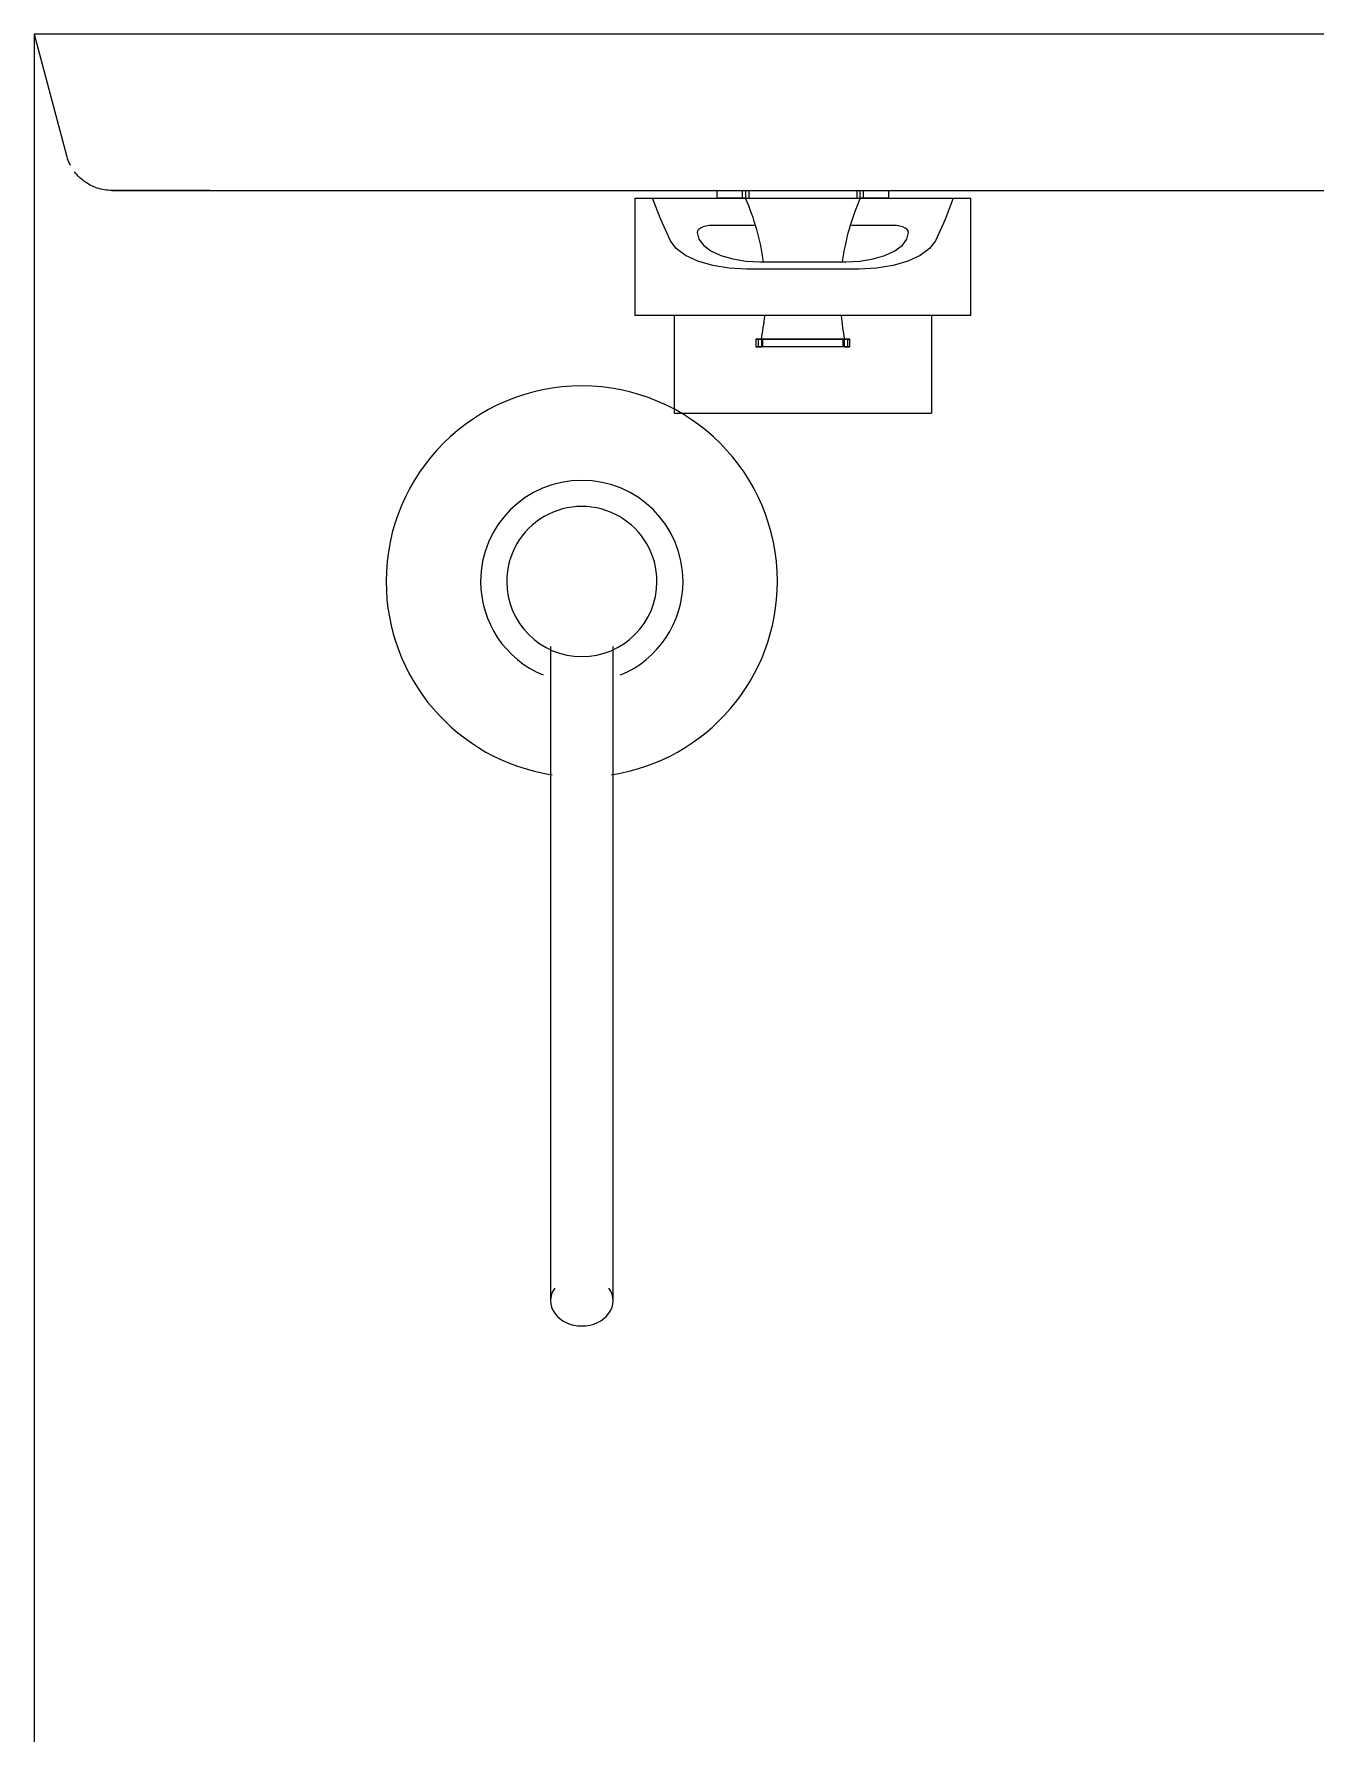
# Model space of a CAD drawing. Header units: metres. Extents: x -227.9 to -141.2, y 39.1 to 91.1.
# Drawn here: x -159.8276 to -159.6637, y 60.7696 to 60.987 of the extents above; entities that cross this region are included whole.
import ezdxf

# ---------------------------------------------------------------- set-up
doc = ezdxf.new("R2010")
doc.units = ezdxf.units.M
doc.layers.add('Q-SPCQ', color=7, linetype='Continuous', lineweight=5)

msp = doc.modelspace()

# ---------------------------------------------------------------- linework, layer by layer
at = {"layer": 'Q-SPCQ', "color": 9, "lineweight": 9, "true_color": 0xc0c0c0}
for p, q in [((-159.8275504613094, 60.98697673340614), (-159.8275504613094, 60.68366171564408)), ((-159.8275504613094, 60.98697673340614), (-159.8233830704906, 60.97142381913549)), ((-159.7942171279759, 60.98697673340609), (-159.8275504613093, 60.98697673340609)), ((-159.4608837946426, 60.98697673340609), (-159.7942171279759, 60.98697673340609)), ((-159.8233356106946, 60.97125644214833), (-159.8233830704906, 60.97142381913549)), ((-159.8232622195296, 60.97102795569949), (-159.8233356106946, 60.97125644214833)), ((-159.8231797500487, 60.97080258687927), (-159.8232622195296, 60.97102795569949)), ((-159.8230883341855, 60.97058069622968), (-159.8231797500487, 60.97080258687927)), ((-159.8229881181859, 60.97036263872846), (-159.8230883341855, 60.97058069622968)), ((-159.8228792623742, 60.97014876322107), (-159.8229881181859, 60.97036263872846)), ((-159.8222119488063, 60.96915382654092), (-159.8223611252531, 60.96934181246626)), ((-159.8220553742527, 60.96897195645107), (-159.8222119488063, 60.96915382654092)), ((-159.8218916520782, 60.96879649315003), (-159.8220553742527, 60.96897195645107)), ((-159.8217210442035, 60.96862771734167), (-159.8218916520782, 60.96879649315003)), ((-159.8215438235647, 60.96846589903126), (-159.8217210442035, 60.96862771734167)), ((-159.821360273677, 60.96831129709361), (-159.8215438235647, 60.96846589903126)), ((-159.821170688181, 60.96816415885881), (-159.821360273677, 60.96831129709361)), ((-159.8209753703732, 60.96802471971667), (-159.821170688181, 60.96816415885881)), ((-159.8207746327204, 60.96789320274003), (-159.8209753703732, 60.96802471971667)), ((-159.8205687963599, 60.96776981832805), (-159.8207746327204, 60.96789320274003)), ((-159.8203581905861, 60.96765476386945), (-159.8205687963599, 60.96776981832805)), ((-159.8201431523233, 60.96754822342679), (-159.8203581905861, 60.96765476386945)), ((-159.8199240255867, 60.9674503674421), (-159.8201431523233, 60.96754822342679)), ((-159.8197011609325, 60.96736135246406), (-159.8199240255867, 60.9674503674421)), ((-159.8194749148966, 60.96728132089762), (-159.8197011609325, 60.96736135246406)), ((-159.8192456494243, 60.96721040077625), (-159.8194749148966, 60.96728132089762)), ((-159.8190137312914, 60.967148705557), (-159.8192456494243, 60.96721040077625)), ((-159.8187795315176, 60.96709633393906), (-159.8190137312914, 60.967148705557)), ((-159.8185434247725, 60.96705336970586), (-159.8187795315176, 60.96709633393906)), ((-159.8183057887766, 60.96701988159099), (-159.8185434247725, 60.96705336970586)), ((-159.8180670036967, 60.9669959231683), (-159.8183057887766, 60.96701988159099)), ((-159.817827451538, 60.96698153276616), (-159.8180670036967, 60.9669959231683)), ((-159.8175875155329, 60.96697673340612), (-159.817827451538, 60.96698153276616)), ((-159.8175875155329, 60.96697673340612), (-159.8175554901599, 60.96697673340612)), ((-159.8175596343275, 60.96697673340612), (-159.8175868670166, 60.96697673340612)), ((-159.8174923922966, 60.96697673340612), (-159.8175596343275, 60.96697673340612)), ((-159.8175554901599, 60.96697673340612), (-159.8174594652747, 60.96697673340612)), ((-159.8173852484968, 60.96697673340612), (-159.8174923922966, 60.96697673340612)), ((-159.8174594652747, 60.96697673340612), (-159.8172995944966, 60.96697673340612)), ((-159.8172383743352, 60.96697673340612), (-159.8173852484968, 60.96697673340612)), ((-159.8172995944966, 60.96697673340612), (-159.8170761335848, 60.96697673340612)), ((-159.8170520047793, 60.96697673340612), (-159.8172383743352, 60.96697673340612)), ((-159.8170761335848, 60.96697673340612), (-159.8167894400291, 60.96697673340612)), ((-159.8168264379807, 60.96697673340612), (-159.8170520047793, 60.96697673340612)), ((-159.8165620347979, 60.96697673340612), (-159.8168264379807, 60.96697673340612)), ((-159.8167894400291, 60.96697673340612), (-159.8164399724779, 60.96697673340612)), ((-159.8162592182197, 60.96697673340612), (-159.8165620347979, 60.96697673340612)), ((-159.8164399724779, 60.96697673340612), (-159.8160282900048, 60.96697673340612)), ((-159.815918472688, 60.96697673340612), (-159.8162592182197, 60.96697673340612)), ((-159.8160282900048, 60.96697673340612), (-159.815555051214, 60.96697673340612)), ((-159.8155403433231, 60.96697673340612), (-159.815918472688, 60.96697673340612)), ((-159.815555051214, 60.96697673340612), (-159.8150210131866, 60.96697673340612)), ((-159.8151254350512, 60.96697673340612), (-159.8155403433231, 60.96697673340612)), ((-159.814674411637, 60.96697673340612), (-159.8151254350512, 60.96697673340612)), ((-159.8150210131866, 60.96697673340612), (-159.8144270302694, 60.96697673340612)), ((-159.8141879946219, 60.96697673340612), (-159.814674411637, 60.96697673340612)), ((-159.8144270302694, 60.96697673340612), (-159.8137740527085, 60.96697673340612)), ((-159.8136669621692, 60.96697673340612), (-159.8141879946219, 60.96697673340612)), ((-159.8137740527085, 60.96697673340612), (-159.8130631251287, 60.96697673340612)), ((-159.8131121478197, 60.96697673340612), (-159.8136669621692, 60.96697673340612)), ((-159.8125244391581, 60.96697673340612), (-159.8131121478197, 60.96697673340612)), ((-159.8130631251287, 60.96697673340612), (-159.8122953848623, 60.96697673340612)), ((-159.8119047763928, 60.96697673340612), (-159.8125244391581, 60.96697673340612)), ((-159.8122953848623, 60.96697673340612), (-159.8114720601301, 60.96697673340612)), ((-159.8112541508521, 60.96697673340612), (-159.8119047763928, 60.96697673340612)), ((-159.8114720601301, 60.96697673340612), (-159.8105944680761, 60.96697673340612)), ((-159.810573603398, 60.96697673340612), (-159.8112541508521, 60.96697673340612)), ((-159.8105944680761, 60.96697673340612), (-159.8096640126602, 60.96697673340612)), ((-159.8098642227613, 60.96697673340612), (-159.810573603398, 60.96697673340612)), ((-159.8091271437997, 60.96697673340612), (-159.8098642227613, 60.96697673340612)), ((-159.8096640126602, 60.96697673340612), (-159.8086821824127, 60.96697673340612)), ((-159.8083635456822, 60.96697673340612), (-159.8091271437997, 60.96697673340612)), ((-159.8086821824127, 60.96697673340612), (-159.8076505480525, 60.96697673340612)), ((-159.8075746500031, 60.96697673340612), (-159.8083635456822, 60.96697673340612)), ((-159.8076505480525, 60.96697673340612), (-159.8065707599745, 60.96697673340612)), ((-159.806761718827, 60.96697673340612), (-159.8075746500031, 60.96697673340612)), ((-159.8059260526705, 60.96697673340612), (-159.806761718827, 60.96697673340612)), ((-159.8065707599745, 60.96697673340612), (-159.8054445456094, 60.96697673340612)), ((-159.8050689884211, 60.96697673340612), (-159.8059260526705, 60.96697673340612)), ((-159.8054445456094, 60.96697673340612), (-159.8042737066598, 60.96697673340612)), ((-159.8042737066598, 60.96697673340612), (-159.8030601162182, 60.96697673340612)), ((-159.8030601162182, 60.96697673340612), (-159.8018057157706, 60.96697673340612)), ((-159.8018057157706, 60.96697673340612), (-159.80051251209, 60.96697673340612)), ((-159.80051251209, 60.96697673340612), (-159.7991825740265, 60.96697673340612)), ((-159.7991825740265, 60.96697673340612), (-159.7978180291972, 60.96697673340612)), ((-159.7978180291972, 60.96697673340612), (-159.7964210605829, 60.96697673340612)), ((-159.7964210605829, 60.96697673340612), (-159.7949939030352, 60.96697673340612)), ((-159.7949939030352, 60.96697673340612), (-159.7935388397018, 60.96697673340612)), ((-159.7935388397018, 60.96697673340612), (-159.7920581983736, 60.96697673340612)), ((-159.7920581983736, 60.96697673340612), (-159.7908961460505, 60.96697673340612)), ((-159.7908961460505, 60.96697673340612), (-159.7722899600351, 60.96697673340612)), ((-159.7722899600351, 60.96697673340612), (-159.7534522216978, 60.96697673340612)), ((-159.7534522216978, 60.96697673340612), (-159.7344130674014, 60.96697673340612)), ((-159.7403019717205, 60.96697673340614), (-159.7403019717205, 60.96597673340614)), ((-159.7370522876707, 60.96697673340609), (-159.7370522876707, 60.96597673340609)), ((-159.7366384556835, 60.9669767334061), (-159.7366384556835, 60.96597673340609)), ((-159.7361790834964, 60.96597848990068), (-159.7361790834964, 60.9669767334061)), ((-159.7344130674014, 60.96697673340612), (-159.7152029557315, 60.96697673340612)), ((-159.7224248599445, 60.9669767334061), (-159.7224248599445, 60.96597848990068)), ((-159.7219654877574, 60.96597673340609), (-159.7219654877574, 60.9669767334061)), ((-159.7215516557702, 60.96597673340609), (-159.7215516557702, 60.96697673340609)), ((-159.7183019717205, 60.96597673340614), (-159.7183019717205, 60.96697673340614)), ((-159.7152029557315, 60.96697673340612), (-159.6958526187687, 60.96697673340612)), ((-159.6958526187687, 60.96697673340612), (-159.6763930129243, 60.96697673340612)), ((-159.6763930129243, 60.96697673340612), (-159.6568552694165, 60.96697673340612)), ((-159.7507622112875, 60.96597673340614), (-159.7507622112875, 60.95097673340614)), ((-159.7507622112874, 60.96597673340609), (-159.7485110683261, 60.96597673340609)), ((-159.7485110683261, 60.96597673340609), (-159.7366384556835, 60.96597673340609)), ((-159.7474689320303, 60.96324841516422), (-159.7485110683261, 60.96597673340609)), ((-159.7403019717204, 60.96597673340609), (-159.7356546165322, 60.96597673340609)), ((-159.7370522876707, 60.96597673340609), (-159.7403019717204, 60.96597673340609)), ((-159.7366384556835, 60.96597673340609), (-159.7370522876707, 60.96597673340609)), ((-159.7366384556835, 60.96597673340609), (-159.7219654877574, 60.96597673340609)), ((-159.7356401329234, 60.96597673340609), (-159.7293019717204, 60.96597673340609)), ((-159.7293019717204, 60.96597673340609), (-159.7229638105175, 60.96597673340609)), ((-159.7229493269087, 60.96597673340609), (-159.7183019717204, 60.96597673340609)), ((-159.7219654877574, 60.96597673340609), (-159.7100928751147, 60.96597673340609)), ((-159.7215516557702, 60.96597673340609), (-159.7219654877574, 60.96597673340609)), ((-159.7183019717204, 60.96597673340609), (-159.7215516557702, 60.96597673340609)), ((-159.7100928751147, 60.96597673340609), (-159.7111350114105, 60.96324841516422)), ((-159.7100928751147, 60.96597673340609), (-159.7078417321534, 60.96597673340609)), ((-159.7078417321535, 60.95097673340614), (-159.7078417321535, 60.96597673340614)), ((-159.7462313229182, 60.96053791304117), (-159.7474689320303, 60.96324841516422)), ((-159.7427583319371, 60.96179571515815), (-159.7428079434057, 60.96159039338592)), ((-159.7426119852578, 60.96199074123937), (-159.7427583319371, 60.96179571515815)), ((-159.7423762418012, 60.9621656922075), (-159.7426119852578, 60.96199074123937)), ((-159.7420629227286, 60.96231179529048), (-159.7423762418012, 60.9621656922075)), ((-159.7416877391667, 60.96242172426967), (-159.7420629227286, 60.96231179529048)), ((-159.7412695043858, 60.962489966847), (-159.7416877391667, 60.96242172426967)), ((-159.7408291904244, 60.9625131010547), (-159.7412695043858, 60.962489966847)), ((-159.7355103819107, 60.9625131010547), (-159.7408291904244, 60.9625131010547)), ((-159.7177747530165, 60.9625131010547), (-159.7230935615302, 60.9625131010547)), ((-159.717334439055, 60.962489966847), (-159.7177747530165, 60.9625131010547)), ((-159.7169162042742, 60.96242172426967), (-159.717334439055, 60.962489966847)), ((-159.7165410207122, 60.96231179529048), (-159.7169162042742, 60.96242172426967)), ((-159.7162277016397, 60.9621656922075), (-159.7165410207122, 60.96231179529048)), ((-159.7159919581831, 60.96199074123937), (-159.7162277016397, 60.9621656922075)), ((-159.7158456115037, 60.96179571515815), (-159.7159919581831, 60.96199074123937)), ((-159.7157960000352, 60.96159039338592), (-159.7158456115037, 60.96179571515815)), ((-159.7111350114105, 60.96324841516422), (-159.7123726205227, 60.96053791304117)), ((-159.7454887639463, 60.95955455009368), (-159.7462313229182, 60.96053791304117)), ((-159.7442962385921, 60.95867269396336), (-159.7454887639463, 60.95955455009368)), ((-159.7428079434057, 60.96159039338592), (-159.7426067984962, 60.96075793608283)), ((-159.7426067984962, 60.96075793608283), (-159.7420134500135, 60.95996722166496)), ((-159.7420134500135, 60.95996722166496), (-159.7410576509281, 60.95925789985495)), ((-159.7175462925128, 60.95925789985495), (-159.7165904934274, 60.95996722166496)), ((-159.7165904934274, 60.95996722166496), (-159.7159971449447, 60.96075793608283)), ((-159.7159971449447, 60.96075793608283), (-159.7157960000352, 60.96159039338592)), ((-159.7131151794946, 60.95955455009368), (-159.7143077048488, 60.95867269396336)), ((-159.7123726205227, 60.96053791304117), (-159.7131151794946, 60.95955455009368)), ((-159.7427133558566, 60.95793642468821), (-159.7442962385921, 60.95867269396336)), ((-159.7408192369579, 60.95738254507143), (-159.7427133558566, 60.95793642468821)), ((-159.7410576509281, 60.95925789985495), (-159.7397873289971, 60.95866553901023)), ((-159.7387085604156, 60.95703874107417), (-159.7408192369579, 60.95738254507143)), ((-159.7397873289971, 60.95866553901023), (-159.7382661834667, 60.95821984257703)), ((-159.7382661834667, 60.95821984257703), (-159.7365704909254, 60.95794315963559)), ((-159.7365704909254, 60.95794315963559), (-159.7347852804779, 60.95784936422391)), ((-159.7347852804779, 60.95784936422391), (-159.723818662963, 60.95784936422391)), ((-159.723818662963, 60.95784936422391), (-159.7220334525155, 60.95794315963559)), ((-159.7220334525155, 60.95794315963559), (-159.7203377599742, 60.95821984257703)), ((-159.7203377599742, 60.95821984257703), (-159.7188166144437, 60.95866553901023)), ((-159.7177847064829, 60.95738254507143), (-159.7198953830252, 60.95703874107417)), ((-159.7188166144437, 60.95866553901023), (-159.7175462925128, 60.95925789985495)), ((-159.7158905875842, 60.95793642468821), (-159.7177847064829, 60.95738254507143)), ((-159.7143077048488, 60.95867269396336), (-159.7158905875842, 60.95793642468821)), ((-159.7364868294961, 60.9569221979183), (-159.7387085604156, 60.95703874107417)), ((-159.7221171139447, 60.9569221979183), (-159.7364868294961, 60.9569221979183)), ((-159.7198953830252, 60.95703874107417), (-159.7221171139447, 60.9569221979183)), ((-159.7462313229182, 60.95097673340609), (-159.7507622112874, 60.95097673340609)), ((-159.7364868294961, 60.95097673340609), (-159.7462313229182, 60.95097673340609)), ((-159.7457622112875, 60.95097673340614), (-159.7457622112875, 60.93847673340615)), ((-159.7221171139447, 60.95097673340609), (-159.7364868294961, 60.95097673340609)), ((-159.7123726205227, 60.95097673340609), (-159.7221171139447, 60.95097673340609)), ((-159.7128417321535, 60.93847673340615), (-159.7128417321535, 60.95097673340614)), ((-159.7078417321534, 60.95097673340609), (-159.7123726205227, 60.95097673340609)), ((-159.7353019717205, 60.94797673340614), (-159.7353019717205, 60.94697673340615)), ((-159.7349989833171, 60.94797673340609), (-159.7353019717204, 60.94797673340609)), ((-159.7353019717204, 60.94697673340609), (-159.7349989833171, 60.94697673340609)), ((-159.73530194895, 60.94797673340609), (-159.7325883480694, 60.94797673340609)), ((-159.7325883480694, 60.94697673340609), (-159.73530194895, 60.94697673340609)), ((-159.734607504156, 60.94797673340609), (-159.7349989833171, 60.94797673340609)), ((-159.7349989833171, 60.94797673340609), (-159.7349989833171, 60.94697673340609)), ((-159.7349989833171, 60.94697673340609), (-159.734607504156, 60.94697673340609)), ((-159.7239964392849, 60.94797673340609), (-159.734607504156, 60.94797673340609)), ((-159.734607504156, 60.94797673340609), (-159.734607504156, 60.94697673340609)), ((-159.7344131238468, 60.94697673340609), (-159.7344131238468, 60.94797673340609)), ((-159.7325783387468, 60.94797673340609), (-159.7293019717204, 60.94797673340609)), ((-159.7293019717204, 60.94697673340609), (-159.7325783387468, 60.94697673340609)), ((-159.7293019717204, 60.94797673340609), (-159.726025604694, 60.94797673340609)), ((-159.726025604694, 60.94697673340609), (-159.7293019717204, 60.94697673340609)), ((-159.7260155953714, 60.94797673340609), (-159.7233019944909, 60.94797673340609)), ((-159.7233019944909, 60.94697673340609), (-159.7260155953714, 60.94697673340609)), ((-159.724190819594, 60.94797673340609), (-159.724190819594, 60.94697673340609)), ((-159.7236049601238, 60.94797673340609), (-159.7239964392849, 60.94797673340609)), ((-159.7239964392848, 60.94697673340609), (-159.7239964392848, 60.94797673340609)), ((-159.7239964392849, 60.94697673340609), (-159.7236049601238, 60.94697673340609)), ((-159.7233019717204, 60.94797673340609), (-159.7236049601238, 60.94797673340609)), ((-159.7236049601238, 60.94797673340609), (-159.7236049601238, 60.94697673340609)), ((-159.7236049601238, 60.94697673340609), (-159.7233019717204, 60.94697673340609)), ((-159.7233019717205, 60.94697673340615), (-159.7233019717205, 60.94797673340614)), ((-159.7433166189964, 60.9384767334061), (-159.7456508429764, 60.9384767334061)), ((-159.741345001724, 60.9384767334061), (-159.7433166189964, 60.9384767334061)), ((-159.7172589417168, 60.9384767334061), (-159.741345001724, 60.9384767334061)), ((-159.7152873244444, 60.9384767334061), (-159.7172589417168, 60.9384767334061)), ((-159.7129531004644, 60.9384767334061), (-159.7152873244444, 60.9384767334061)), ((-159.7615504613094, 60.90866288952981), (-159.7615504613094, 60.85447940505594)), ((-159.7535504613094, 60.85447940505594), (-159.7535504613094, 60.90866288952981)), ((-159.7615504613093, 60.85447940505594), (-159.7615504613093, 60.85387026780638)), ((-159.7615504613093, 60.85387026780638), (-159.7615504613093, 60.85325377161294)), ((-159.7615504613093, 60.85325377161294), (-159.7615504613093, 60.85263090273801)), ((-159.7535504613094, 60.85396074935119), (-159.7535504613094, 60.85447940505594)), ((-159.7535504613094, 60.85334527855066), (-159.7535504613094, 60.85396074935119)), ((-159.7535504613094, 60.85272328867706), (-159.7535504613094, 60.85334527855066)), ((-159.7615504613093, 60.85263090273801), (-159.7615504613093, 60.85200265763892)), ((-159.7615504613093, 60.85200265763892), (-159.7615504613093, 60.85137004137382)), ((-159.7615504613093, 60.85137004137382), (-159.7615504613093, 60.85073406599377)), ((-159.7535504613094, 60.85209577478151), (-159.7535504613094, 60.85272328867706)), ((-159.7535504613094, 60.85146374075236), (-159.7535504613094, 60.85209577478151)), ((-159.7535504613094, 60.85082819770928), (-159.7535504613094, 60.85146374075236)), ((-159.7615504613093, 60.85073406599377), (-159.7615504613093, 60.85009574892371)), ((-159.7615504613093, 60.85009574892371), (-159.7615504613093, 60.8494561113348)), ((-159.7615504613093, 60.8494561113348), (-159.7615504613093, 60.84881617651071)), ((-159.7615504613093, 60.84881617651071), (-159.7615504613093, 60.84817696821069)), ((-159.7535504613094, 60.8501901623855), (-159.7535504613094, 60.85082819770928)), ((-159.7535504613094, 60.84955065550149), (-159.7535504613094, 60.8501901623855)), ((-159.7535504613094, 60.84891070013179), (-159.7535504613094, 60.84955065550149)), ((-159.7535504613094, 60.84827132006852), (-159.7535504613094, 60.84891070013179)), ((-159.7615504613093, 60.84817696821069), (-159.7615504613093, 60.8475395090316)), ((-159.7615504613093, 60.8475395090316), (-159.7615504613093, 60.8469048187722)), ((-159.7615504613093, 60.8469048187722), (-159.7615504613093, 60.84627391280147)), ((-159.7535504613094, 60.84763353818336), (-159.7535504613094, 60.84827132006852)), ((-159.7535504613094, 60.84699837479129), (-159.7535504613094, 60.84763353818336)), ((-159.7535504613094, 60.84636684601822), (-159.7535504613094, 60.84699837479129)), ((-159.7615504613093, 60.84627391280147), (-159.7615504613093, 60.84564780043439)), ((-159.7615504613093, 60.84564780043439), (-159.7615504613093, 60.84502748331722)), ((-159.7615504613093, 60.84502748331722), (-159.7615504613093, 60.84441395382497)), ((-159.7615504613093, 60.84441395382497), (-159.7615504613093, 60.84380819347396)), ((-159.7535504613094, 60.8457399621755), (-159.7535504613094, 60.84636684601822)), ((-159.7535504613094, 60.84511872614353), (-159.7535504613094, 60.8457399621755)), ((-159.7535504613094, 60.84450413176742), (-159.7535504613094, 60.84511872614353)), ((-159.7535504613094, 60.8438971622671), (-159.7535504613094, 60.84450413176742)), ((-159.7615504613093, 60.84380819347396), (-159.7615504613093, 60.84321117135154)), ((-159.7615504613093, 60.84321117135154), (-159.7615504613093, 60.84262384256575)), ((-159.7615504613093, 60.84262384256575), (-159.7615504613093, 60.84204714671735)), ((-159.7535504613094, 60.84329878866428), (-159.7535504613094, 60.8438971622671)), ((-159.7535504613094, 60.84270996822907), (-159.7535504613094, 60.84329878866428)), ((-159.7535504613094, 60.84213164294856), (-159.7535504613094, 60.84270996822907)), ((-159.7615504613093, 60.84204714671735), (-159.7615504613093, 60.84148200639669)), ((-159.7615504613093, 60.84148200639669), (-159.7615504613093, 60.84092932570769)), ((-159.7615504613093, 60.84092932570769), (-159.7615504613093, 60.8403899888216)), ((-159.7615504613093, 60.8403899888216), (-159.7615504613093, 60.83986485856235)), ((-159.7535504613094, 60.84156473801985), (-159.7535504613094, 60.84213164294856)), ((-159.7535504613094, 60.84101016036986), (-159.7535504613094, 60.84156473801985)), ((-159.7535504613094, 60.84046879720455), (-159.7535504613094, 60.84101016036986)), ((-159.7535504613094, 60.83994151458948), (-159.7535504613094, 60.84046879720455)), ((-159.7615504613093, 60.83986485856235), (-159.7615504613093, 60.83935477502634)), ((-159.7615504613093, 60.83935477502634), (-159.7615504613093, 60.83886055423842)), ((-159.7615504613093, 60.83886055423842), (-159.7615504613093, 60.83838298684643)), ((-159.7615504613093, 60.83838298684643), (-159.7615504613093, 60.83792283685632)), ((-159.7615504613093, 60.83792283685632), (-159.7615504613093, 60.8374808404099)), ((-159.7535504613094, 60.83942915606438), (-159.7535504613094, 60.83994151458948)), ((-159.7535504613094, 60.83893254129355), (-159.7535504613094, 60.83942915606438)), ((-159.7535504613094, 60.83845246475473), (-159.7535504613094, 60.83893254129355)), ((-159.7535504613094, 60.83798969446796), (-159.7535504613094, 60.83845246475473)), ((-159.7535504613094, 60.83754497076697), (-159.7535504613094, 60.83798969446796)), ((-159.7615504613093, 60.8374808404099), (-159.7615504613093, 60.83705770460721)), ((-159.7615504613093, 60.83705770460721), (-159.7615504613093, 60.83665410637527)), ((-159.7615504613093, 60.83665410637527), (-159.7615504613093, 60.83632604267463)), ((-159.7615504613093, 60.83632604267463), (-159.7615504613093, 60.82503661378122)), ((-159.7535504613094, 60.83711900511481), (-159.7535504613094, 60.83754497076697)), ((-159.7535504613094, 60.83671247896566), (-159.7535504613094, 60.83711900511481)), ((-159.7535504613094, 60.83632604267463), (-159.7535504613094, 60.83671247896566)), ((-159.7535504613094, 60.82503661378122), (-159.7535504613094, 60.83632604267463))]:
    msp.add_line(p, q, dxfattribs=at)
for centre, radius, start, end in [((-159.7643171241174, 60.95373915474011), 0.0302632948946517, 7.808988071959261, 23.85167505169445), ((-159.6942868193235, 60.95373915474011), 0.0302632948946517, 156.1483249483059, 172.148208983769), ((-159.7643171241174, 60.95373915474011), 0.0302632948946517, 349.0233120993623, 354.7411078303905), ((-159.6942868193235, 60.95373915474011), 0.0302632948946517, 185.2588921696089, 190.9766879006373), ((-159.7575504613093, 60.91697673340609), 0.0249999999999997, 4.071e-13, 180), ((-159.7575504613093, 60.91697673340609), 0.0129327377750111, 359.9999999999996, 179.9999999999996), ((-159.7575504613093, 60.91697673340609), 0.0095999999999992, 359.9999999999992, 179.9999999999996), ((-159.7575504613093, 60.91697673340609), 0.0249999999999997, 180, 261.2951697677139), ((-159.7575504613093, 60.91697673340609), 0.0129327377750111, 180, 247.49999999995), ((-159.7575504613093, 60.91697673340609), 0.0095999999999992, 180, 359.9999999999996), ((-159.7575504613093, 60.91697673340609), 0.0249999999999997, 278.7048302323255, 4.071e-13), ((-159.7575504613093, 60.91697673340609), 0.0129327377750111, 292.4999999998576, 359.9999999999996)]:
    msp.add_arc(centre, radius, start, end, dxfattribs=at)
for ratio, start_param, end_param in [(0.8090169943749426, 2.617993877991507, 4.712388980384687), (0.8090169943749449, 4.712388980384687, 6.806784082777898)]:
    msp.add_ellipse((-159.7575504613093, 60.82503661378118), major_axis=(0.004, 0), ratio=ratio, start_param=start_param, end_param=end_param, dxfattribs=at)

doc.saveas('drawing.dxf')
